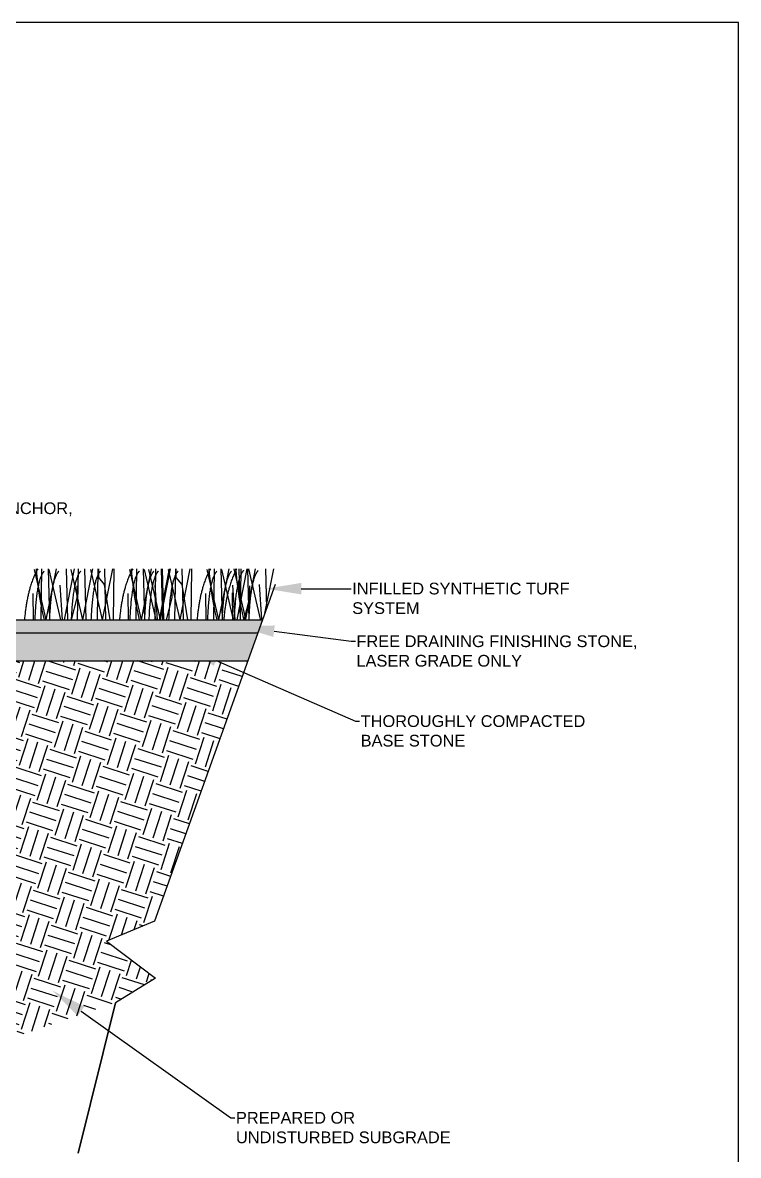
# Model space of a CAD drawing. Header units: inches. Extents: x 0 to 21.9, y 0 to 8.2.
# Drawn here: x 18.44 to 21.9, y 2.71 to 8.18 of the extents above; entities that cross this region are included whole.
import ezdxf
from ezdxf import colors
from ezdxf.entities.mleader import LeaderData, LeaderLine
from ezdxf.math import Vec2, Vec3

# ---------------------------------------------------------------- set-up
doc = ezdxf.new("R2010")
doc.units = ezdxf.units.IN
doc.header["$LTSCALE"] = 0.25
doc.header["$MEASUREMENT"] = 0
doc.layers.add('detail', color=7, linetype='Continuous')
doc.styles.add('Annotative', font='arial.ttf')

msp = doc.modelspace()

# ---------------------------------------------------------------- hatches: boundary and pattern name
at = {"layer": 'detail'}
h = msp.add_hatch(dxfattribs=at)
h.set_pattern_fill('AR-SAND', color=256, angle=90)
h.set_pattern_definition([(127.5, (-10424.12224, 921.6774), (-0.10914578974, -0.0035682868), [0, -0.0861010763, 0, -0.0962972564, 0, -0.09204884805]), (97.5, (-10424.12224, 921.6774), (-0.1598617196, 0.100249789), [0, -0.04644926486, 0, -0.0776042596, 0, -0.0297388586]), (57.5, (-10424.12224, 921.60773), (-0.0003205596, 0.1764019514), [0, -0.0283227225, 0, -0.1019618009, 0, -0.13311679564]), (47.5, (-10424.12224, 921.60773), (-0.049716323, 0.170283379), [0, -0.01416136124, 0, -0.06684162505, 0, -0.0764713507])])
h.paths.add_polyline_path([(15.6113743, 5.2990113), (12.8074247, 5.2990113), (12.7848166, 5.2359402), (15.6113743, 5.2359402)])
h.paths.add_polyline_path([(16.9622634, 5.2990113), (16.8009286, 5.2990113), (16.8009286, 5.2359402), (16.9429837, 5.2359402)])
h.paths.add_polyline_path([(19.6048781, 5.2990113), (16.9622634, 5.2990113), (16.9429837, 5.2359402), (19.58227, 5.2359402)])
h = msp.add_hatch(dxfattribs=at)
h.set_pattern_fill('GRAVEL', color=252, scale=4.5, angle=26)
h.set_pattern_definition([(254.0127875, (-10424.069028, 921.986962), (-0.82716818136, -2.955902073255), [0.034293832, -3.3950955096]), (210.96974073, (-10424.078474, 921.953995), (2.637537009435, 1.570019996937), [0.0588492926, -5.826078126]), (158.51044708, (-10424.128933, 921.923712), (3.520237059266, -1.402745349474), [0.041495394, -4.108049268]), (293.273689, (-10424.190349, 921.822855), (-2.0057489308, 4.693875759704), [0.053590613, -5.3054696535]), (318.83365418, (-10424.169174, 921.773626), (-2.48644659308, 2.190565893468), [0.0525498377, -5.2024410993]), (23.273689, (-10424.129615, 921.739035), (-4.693875759704, -2.0057489308), [0.053590613, -5.3054696535]), (63.69424047, (-10424.080385, 921.76021), (-1.860958647545, -3.743722617249), [0.070870844, -7.01620782]), (98.25532837, (-10424.048978, 921.823741), (-0.85459459457, 5.822545731726), [0.066909373, -6.6240303476]), (147.42956562, (-10424.058585, 921.889957), (-3.285509319178, 2.084444205529), [0.053772105, -5.323444262]), (201.2363583, (-10424.1039, 921.918905), (2.631915918383, 1.000063919874), [0.061389161, -3.008067512]), (248.3974378, (-10424.161121, 921.8966686), (-1.5201092195176, -3.861086487293), [0.0793894974, -7.8595661096]), (164.81407483, (-10423.962416, 921.93119), (-2.2742032172, 0.59244044127), [0.0270966035, -2.682575424]), (197.46923439, (-10423.988567, 921.938288), (3.201871995446, 0.994442828822), [0.051551122, -5.1035734027]), (251, (-10424.03774, 921.92281), (0.111742779, -0.229106649), [0.0360488496, -0.3244405546]), (229.1985905, (-10424.067187, 921.942483), (0.92204768719, 1.01692719303), [0.019413017, -1.921881836]), (317.8014095, (-10424.07987, 921.92779), (-0.56433498601, 0.57557716812), [0.0274539796, -1.3452487753]), (56.96375653, (-10424.059534, 921.909347), (0.46383438912, 0.79344163505), [0.0445901897, -1.441745701]), (187.5650512, (-10424.035224, 921.94673), (0.56995607706, -0.00562109105), [0.0322431254, -0.7738356877]), (42.38954033, (-10424.212754, 921.862977), (1.95583815338, 1.804747737025), [0.045169078, -4.471750211]), (96.34617594, (-10424.179393, 921.893429), (0.312743972767, -2.96714425536), [0.037894358, -3.751533497]), (319.1985905, (-10424.057573, 921.99255), (-1.01692719303, 0.92204768719), [0.038825779, -1.902469074]), (9.61045967, (-10424.028183, 921.967179), (-2.626294827331, -0.430107842811), [0.045169078, -4.471750211]), (5.44395478, (-10424.143473, 921.72093), (-1.36901880316, -0.10050059689), [0.0435580814, -2.134346941]), (320.77514057, (-10424.100112, 921.725063), (-2.374703814088, 1.961459244433), [0.036496717, -3.613180335]), (92.8014095, (-10423.94354, 921.76456), (-0.10050059689, 1.36901880316), [0.038825779, -1.902469074]), (43.35402464, (-10423.945437, 921.80334), (-2.531415321496, -2.369082723036), [0.0427298966, -4.230248197]), (95.44395478, (-10424.0558, 921.709806), (0.10050059689, -1.36901880316), [0.0217790407, -2.1561259816]), (127.3099325, (-10423.957286, 921.757856), (-0.676077765, 0.80468381715), [0.0129975806, -1.286765451]), (191.9637565, (-10423.965164, 921.768193), (0.7990627261, 0.10612168794), [0.0525498377, -0.99844835]), (212.00900596, (-10424.016572, 921.7573), (2.179323711364, 1.346534438953), [0.048699505, -4.821244173]), (329.6900675, (-10424.04948, 921.88873), (-0.452592207, 0.3464705191), [0.036762837, -0.882308416]), (19.15722659, (-10424.017739, 921.870174), (4.118298591589, 1.441413944789), [0.064183424, -6.354147944]), (86.9453959, (-10423.95711, 921.891236), (-0.1342271432, -2.050717659216), [0.026243948, -2.598158529]), (116, (-10423.9557, 921.91744), (-0.340849428, 0.11736387), [0.01529427, -0.239610232]), (146.25643716, (-10424.024507, 921.761939), (1.698626049085, -1.156775427282), [0.035412353, -3.5058341677]), (74.0127875, (-10424.053953, 921.78161), (0.82716818136, 2.955902073255), [0.068587664, -3.3608016775]), (26, (-10424.03506, 921.84754), (0.11736387, 0.340849428), [0.0662751706, -0.188629332]), (351.30484647, (-10423.975495, 921.876598), (3.073265943299, -0.486318753331), [0.0403039705, -3.990090095]), (280.0546041, (-10423.935654, 921.870504), (0.21786446693, -1.02816937513), [0.0371146053, -1.8186181826]), (233.64597536, (-10423.929174, 921.83396), (-3.235598541759, -4.4141792912), [0.060428936, -5.9824746355]), (201.42607874, (-10423.964995, 921.785292), (-3.090129216455, -1.223549477858), [0.063929794, -6.3290425994])])
h.paths.add_polyline_path([(15.6113743, 5.1728691), (15.6113743, 5.2359402), (12.7848166, 5.2359402), (12.7361117, 5.1000655), (15.488196, 5.1000655)])
h.paths.add_polyline_path([(19.58227, 5.2359402), (16.8009286, 5.2359402), (16.8009286, 5.1728691), (16.9241068, 5.1000655), (19.5335651, 5.1000655)])
h = msp.add_hatch(dxfattribs=at)
h.set_pattern_fill('EARTH', color=22, scale=9.5, angle=72)
h.set_pattern_definition([(72, (-10424.12224, 921.6774), (-0.0863754592, 0.1695213836), [0.1345329318, -0.1345329318]), (72, (-10424.17022, 921.69299), (-0.0863754592, 0.1695213836), [0.1345329318, -0.1345329318]), (72, (-10424.2182, 921.70858), (-0.0863754592, 0.1695213836), [0.1345329318, -0.1345329318]), (162, (-10424.229, 921.72977), (-0.1695213836, -0.0863754592), [0.1345329318, -0.1345329318]), (162, (-10424.21341, 921.77775), (-0.1695213836, -0.0863754592), [0.1345329318, -0.1345329318]), (162, (-10424.19782, 921.82573), (-0.1695213836, -0.0863754592), [0.1345329318, -0.1345329318])])
h.paths.add_polyline_path([(19.5132389, 5.0433606), (19.3829805, 5.1000655), (16.9241068, 5.1000655), (16.9708649, 5.0724295), (16.9708649, 4.7325569), (17.169124, 4.7325569), (17.169124, 4.5626205), (16.4893787, 4.5626205), (16.4893787, 4.7325569), (16.6876377, 4.7325569), (16.6876377, 5.1857204), (15.7246652, 5.1857204), (15.7246652, 4.7325569), (15.9229242, 4.7325569), (15.9229242, 4.5626205), (15.2431789, 4.5626205), (15.2431789, 4.7325569), (15.4414379, 4.7325569), (15.4414379, 5.0724295), (15.488196, 5.1000655), (12.7361117, 5.1000655), (12.2851892, 3.8421032), (12.9907488, 3.3135187), (14.5042807, 3.3993321), (15.3254491, 3.3993321), (16.3505701, 3.2706107), (17.3488577, 3.3993321), (18.2934732, 3.2437935), (18.8929086, 3.4480516), (19.0868449, 3.5662125), (18.8503677, 3.7458139), (19.0826426, 3.8421032)])

# ---------------------------------------------------------------- linework, layer by layer
for p, q in [((18.501174, 5.5413864), (18.5575838, 5.2990113)), ((18.5360033, 5.5456312), (18.5324559, 5.2990113)), ((18.6062964, 5.5456312), (18.5575838, 5.2990113)), ((18.6062964, 5.5456312), (18.5575838, 5.2990113)), ((18.5677277, 5.5456312), (18.5739011, 5.2990113)), ((18.5677277, 5.5456312), (18.5739011, 5.2990113)), ((18.571936, 5.5413864), (18.6283458, 5.2990113)), ((18.571936, 5.5413864), (18.6283458, 5.2990113)), ((18.4939971, 5.4265427), (18.495667, 5.2990113)), ((18.4939971, 5.4265427), (18.495667, 5.2990113))]:
    msp.add_line(p, q)
at = {"color": 34}
for p, q in [((18.694085, 5.5456312), (18.6453724, 5.2990113)), ((18.6555163, 5.5456312), (18.6616897, 5.2990113)), ((18.6775537, 5.5413864), (18.7339635, 5.2990113)), ((18.712383, 5.5456312), (18.7088356, 5.2990113)), ((18.7826761, 5.5456312), (18.7339635, 5.2990113)), ((18.7826761, 5.5456312), (18.7339635, 5.2990113)), ((18.7441074, 5.5456312), (18.7502808, 5.2990113)), ((18.7441074, 5.5456312), (18.7502808, 5.2990113)), ((18.7731385, 5.5413864), (18.8295483, 5.2990113)), ((18.8079678, 5.5456312), (18.8044204, 5.2990113)), ((18.8107535, 5.5456312), (18.8107535, 5.5031072)), ((18.8107535, 5.5456312), (18.8107535, 5.5031072)), ((18.8782609, 5.5456312), (18.8295483, 5.2990113)), ((18.8782609, 5.5456312), (18.8295483, 5.2990113)), ((18.8396922, 5.5456312), (18.8458656, 5.2990113)), ((18.8396922, 5.5456312), (18.8458656, 5.2990113)), ((18.8856309, 5.5456312), (18.8820835, 5.2990113)), ((18.8856309, 5.5456312), (18.8820835, 5.2990113)), ((18.9605997, 5.5413864), (19.0170096, 5.2990113)), ((18.995429, 5.5456312), (18.9918816, 5.2990113)), ((19.0657222, 5.5456312), (19.0170096, 5.2990113)), ((19.0657222, 5.5456312), (19.0170096, 5.2990113)), ((19.0271534, 5.5456312), (19.0333268, 5.2990113)), ((19.0271534, 5.5456312), (19.0333268, 5.2990113)), ((19.0313617, 5.5413864), (19.0877716, 5.2990113)), ((19.0313617, 5.5413864), (19.0877716, 5.2990113)), ((19.0526205, 5.5413864), (19.1090304, 5.2990113)), ((19.0874499, 5.5456312), (19.0839025, 5.2990113)), ((19.1535107, 5.5456312), (19.1047981, 5.2990113)), ((19.157743, 5.5456312), (19.1090304, 5.2990113)), ((19.157743, 5.5456312), (19.1090304, 5.2990113)), ((19.114942, 5.5456312), (19.1211154, 5.2990113)), ((19.1191743, 5.5456312), (19.1253477, 5.2990113)), ((19.1191743, 5.5456312), (19.1253477, 5.2990113)), ((19.1482053, 5.5413864), (19.2046151, 5.2990113)), ((18.8107535, 5.5031072), (18.8384961, 5.4687839)), ((18.8107535, 5.5031072), (18.8384961, 5.4687839)), ((18.6247767, 5.4661446), (18.6362064, 5.2990113)), ((18.7066789, 5.4635052), (18.7066789, 5.4041024)), ((18.8384961, 5.4687839), (18.8659523, 5.2990113)), ((18.8384961, 5.4687839), (18.8659523, 5.2990113)), ((18.9534228, 5.4265427), (18.9550927, 5.2990113)), ((18.9534228, 5.4265427), (18.9550927, 5.2990113)), ((19.0842025, 5.4661446), (19.0956321, 5.2990113)), ((19.1661046, 5.4635052), (19.1661046, 5.4041024)), ((18.7066789, 5.4041024), (18.6795747, 5.2990113)), ((19.1661046, 5.4041024), (19.1390004, 5.2990113))]:
    msp.add_line(p, q, dxfattribs=at)
at = {"color": 92}
for p, q in [((19.1830346, 5.5456312), (19.1794872, 5.2990113)), ((19.1858203, 5.5456312), (19.1858203, 5.5031072)), ((19.1858203, 5.5456312), (19.1858203, 5.5031072)), ((19.2533277, 5.5456312), (19.2046151, 5.2990113)), ((19.2533277, 5.5456312), (19.2046151, 5.2990113)), ((19.214759, 5.5456312), (19.2209324, 5.2990113)), ((19.214759, 5.5456312), (19.2209324, 5.2990113)), ((19.2606977, 5.5456312), (19.2571503, 5.2990113)), ((19.2606977, 5.5456312), (19.2571503, 5.2990113)), ((19.3356665, 5.5413864), (19.3920764, 5.2990113)), ((19.3704959, 5.5456312), (19.3669485, 5.2990113)), ((19.440789, 5.5456312), (19.3920764, 5.2990113)), ((19.440789, 5.5456312), (19.3920764, 5.2990113)), ((19.4022203, 5.5456312), (19.4083937, 5.2990113)), ((19.4022203, 5.5456312), (19.4083937, 5.2990113)), ((19.4064285, 5.5413864), (19.4628384, 5.2990113)), ((19.4064285, 5.5413864), (19.4628384, 5.2990113)), ((19.4648194, 5.5446193), (19.5212292, 5.3022443)), ((19.5285775, 5.5456312), (19.4798649, 5.2990113)), ((19.4900088, 5.5456312), (19.4961822, 5.2990113)), ((19.4996022, 5.5456312), (19.4961013, 5.3022443)), ((19.5693032, 5.5456312), (19.5212292, 5.3022443)), ((19.5693032, 5.5456312), (19.5212292, 5.3022443)), ((19.531454, 5.5456312), (19.5375465, 5.3022443)), ((19.531454, 5.5456312), (19.5375465, 5.3022443)), ((19.5355814, 5.5446193), (19.5919912, 5.3022443)), ((19.5355814, 5.5446193), (19.5919912, 5.3022443)), ((19.6570918, 5.5456312), (19.6126762, 5.3207659)), ((19.6192426, 5.5456312), (19.6240754, 5.3525668)), ((19.1858203, 5.5031072), (19.213563, 5.4687839)), ((19.1858203, 5.5031072), (19.213563, 5.4687839)), ((19.213563, 5.4687839), (19.2410191, 5.2990113)), ((19.213563, 5.4687839), (19.2410191, 5.2990113)), ((19.3284897, 5.4265427), (19.3301596, 5.2990113)), ((19.3284897, 5.4265427), (19.3301596, 5.2990113)), ((19.4576425, 5.4297756), (19.4593124, 5.3022443)), ((19.4576425, 5.4297756), (19.4593124, 5.3022443)), ((19.4592693, 5.4661446), (19.4706989, 5.2990113)), ((19.5411714, 5.4635052), (19.5411714, 5.4041024)), ((19.5884221, 5.4693775), (19.5998517, 5.3022443)), ((19.5411714, 5.4041024), (19.5140673, 5.2990113))]:
    msp.add_line(p, q, dxfattribs=at)
at = {"lineweight": 30}
msp.add_lwpolyline([(21.9037893, 8.1849139), (11.2073393, 8.1849139), (11.2073393, -0.0423871), (21.9037893, -0.0423871)], close=True, dxfattribs=at)
at = {"color": 7, "lineweight": 30}
msp.add_lwpolyline([(19.6657926, 5.4689477), (19.0826426, 3.8421032), (18.8503677, 3.7458139), (19.0868449, 3.5662125), (18.8929086, 3.4480516), (18.713198, 2.7201831), (18.8929086, 3.4480516)], dxfattribs=at)
for points, degree in [([(18.5177067, 5.5456312), (18.4667004, 5.4538571), (18.453339, 5.2990113)], 2), ([(18.5177067, 5.5456312), (18.4667004, 5.4538571), (18.453339, 5.2990113)], 2), ([(18.5487328, 5.5334684), (18.5114193, 5.4950525), (18.5031391, 5.2990113)], 2), ([(18.5094504, 5.5456312), (18.5164526, 5.4848196), (18.5221645, 5.4032108), (18.5487698, 5.2990113)], 3), ([(18.5094504, 5.5456312), (18.5164526, 5.4848196), (18.5221645, 5.4032108), (18.5487698, 5.2990113)], 3), ([(18.6194948, 5.5334684), (18.5821813, 5.4950525), (18.5739011, 5.2990113)], 2), ([(18.6194948, 5.5334684), (18.5821813, 5.4950525), (18.5739011, 5.2990113)], 2)]:
    msp.add_open_spline(points, degree=degree)
at = {"color": 34}
for points, degree in [([(18.7251125, 5.5334684), (18.687799, 5.4950525), (18.6795188, 5.2990113)], 2), ([(18.8206973, 5.5334684), (18.7833837, 5.4950525), (18.7751036, 5.2990113)], 2), ([(18.9771324, 5.5456312), (18.9261261, 5.4538571), (18.9127648, 5.2990113)], 2), ([(18.9771324, 5.5456312), (18.9261261, 5.4538571), (18.9127648, 5.2990113)], 2), ([(19.0081585, 5.5334684), (18.970845, 5.4950525), (18.9625648, 5.2990113)], 2), ([(18.9688761, 5.5456312), (18.9758783, 5.4848196), (18.9815902, 5.4032108), (19.0081955, 5.2990113)], 3), ([(18.9688761, 5.5456312), (18.9758783, 5.4848196), (18.9815902, 5.4032108), (19.0081955, 5.2990113)], 3), ([(19.0789205, 5.5334684), (19.041607, 5.4950525), (19.0333268, 5.2990113)], 2), ([(19.0789205, 5.5334684), (19.041607, 5.4950525), (19.0333268, 5.2990113)], 2), ([(19.1001794, 5.5334684), (19.0628658, 5.4950525), (19.0545857, 5.2990113)], 2), ([(19.1957641, 5.5334684), (19.1584506, 5.4950525), (19.1501704, 5.2990113)], 2)]:
    msp.add_open_spline(points, degree=degree, dxfattribs=at)
at = {"color": 92}
for points, degree in [([(19.3521993, 5.5456312), (19.3011929, 5.4538571), (19.2878316, 5.2990113)], 2), ([(19.3521993, 5.5456312), (19.3011929, 5.4538571), (19.2878316, 5.2990113)], 2), ([(19.3832254, 5.5334684), (19.3459118, 5.4950525), (19.3376317, 5.2990113)], 2), ([(19.3439429, 5.5456312), (19.3509451, 5.4848196), (19.3566571, 5.4032108), (19.3832624, 5.2990113)], 3), ([(19.3439429, 5.5456312), (19.3509451, 5.4848196), (19.3566571, 5.4032108), (19.3832624, 5.2990113)], 3), ([(19.4539874, 5.5334684), (19.4166738, 5.4950525), (19.4083937, 5.2990113)], 2), ([(19.4539874, 5.5334684), (19.4166738, 5.4950525), (19.4083937, 5.2990113)], 2), ([(19.4795776, 5.5456312), (19.4301118, 5.4543789), (19.4169844, 5.3022443)], 2), ([(19.4795776, 5.5456312), (19.4301118, 5.4543789), (19.4169844, 5.3022443)], 2), ([(19.5123782, 5.5367014), (19.4750647, 5.4982854), (19.4667845, 5.3022443)], 2), ([(19.4734647, 5.5456312), (19.4803057, 5.4851705), (19.4862785, 5.4046083), (19.5124152, 5.3022443)], 3), ([(19.4734647, 5.5456312), (19.4803057, 5.4851705), (19.4862785, 5.4046083), (19.5124152, 5.3022443)], 3), ([(19.5831402, 5.5367014), (19.5458267, 5.4982854), (19.5375465, 5.3022443)], 2), ([(19.5831402, 5.5367014), (19.5458267, 5.4982854), (19.5375465, 5.3022443)], 2)]:
    msp.add_open_spline(points, degree=degree, dxfattribs=at)
at = {"layer": 'detail', "color": 7}
for p, q in [((12.8074247, 5.2990113), (19.6048781, 5.2990113)), ((16.8009286, 5.2359402), (19.58227, 5.2359402)), ((16.9241068, 5.1000655), (19.5335651, 5.1000655))]:
    msp.add_line(p, q, dxfattribs=at)
at = {"layer": 'detail', "linetype": 'Continuous'}
msp.add_lwpolyline([(11.2073393, -0.0423871), (21.9037893, -0.0423871), (21.9037893, 8.1849139), (11.2073393, 8.1849139)], close=True, dxfattribs=at)

# ---------------------------------------------------------------- leaders
at = {"layer": 'detail'}
ml = msp.add_multileader_mtext('Standard', dxfattribs=at)
ml.set_content('CONCRETE SYNTHETIC TURF ANCHOR,\\PPROVIDE SMOOTH TOP', color=256, style='Annotative')
ml.set_leader_properties()
ml.build(insert=Vec2(0, 0))
ml.multileader.update_dxf_attribs({"dogleg_length": 0.36, "arrow_head_size": 0.1699363})
ctx = ml.context
ctx.base_point, ctx.char_height, ctx.arrow_head_size, ctx.landing_gap_size, ctx.plane_origin = Vec3(17.1472755, 5.8375444), 0.056645445, 0.1699363, 0.0050981, Vec3(16.8837673, 5.0422212)
notes = []
notes.append((ctx, [(0, (1, 1, 0), (17.1268831, 5.8375444), (1, 0), 0.0203924, [(0, [(16.8837673, 5.0422212)], 0, [])])]))
ctx.mtext.insert, ctx.mtext.flow_direction = Vec3(17.1523736, 5.8663501), 5
ml = msp.add_multileader_mtext('Standard', dxfattribs=at)
ml.set_content('INFILLED SYNTHETIC TURF\\PSYSTEM', color=256, style='Annotative')
ml.set_leader_properties()
ml.build(insert=Vec2(0, 0))
ml.multileader.update_dxf_attribs({"dogleg_length": 0.36, "arrow_head_size": 0.1699363})
ctx = ml.context
ctx.base_point, ctx.char_height, ctx.arrow_head_size, ctx.landing_gap_size, ctx.plane_origin = Vec3(20.0324793, 5.449099), 0.056645445, 0.1699363, 0.0050981, Vec3(19.621659, 5.449099)
notes.append((ctx, [(0, (1, 1, 0), (20.012087, 5.449099), (1, 0), 0.0203924, [(0, [(19.621659, 5.449099)], 0, [])])]))
ctx.mtext.insert, ctx.mtext.flow_direction = Vec3(20.0375774, 5.4779047), 5
ml = msp.add_multileader_mtext('Standard', dxfattribs=at)
ml.set_content('FREE DRAINING FINISHING STONE,\\PLASER GRADE ONLY', color=256, style='Annotative')
ml.set_leader_properties()
ml.build(insert=Vec2(0, 0))
ml.multileader.update_dxf_attribs({"dogleg_length": 0.36, "arrow_head_size": 0.1699363})
ctx = ml.context
ctx.base_point, ctx.char_height, ctx.arrow_head_size, ctx.landing_gap_size, ctx.plane_origin = Vec3(20.0528717, 5.1946335), 0.056645445, 0.1699363, 0.0050981, Vec3(19.491268, 5.2658672)
notes.append((ctx, [(0, (1, 1, 0), (20.0324793, 5.1946335), (1, 0), 0.0203924, [(0, [(19.491268, 5.2658672)], 0, [])])]))
ctx.mtext.insert, ctx.mtext.flow_direction = Vec3(20.0579698, 5.2234392), 5
ml = msp.add_multileader_mtext('Standard', dxfattribs=at)
ml.set_content('THOROUGHLY COMPACTED \\PBASE STONE', color=256, style='Annotative')
ml.set_leader_properties()
ml.build(insert=Vec2(0, 0))
ml.multileader.update_dxf_attribs({"dogleg_length": 0.36, "arrow_head_size": 0.1699363})
ctx = ml.context
ctx.base_point, ctx.char_height, ctx.arrow_head_size, ctx.landing_gap_size, ctx.plane_origin = Vec3(20.0732641, 4.8084439), 0.056645445, 0.1699363, 0.0050981, Vec3(19.2242897, 5.1691479)
notes.append((ctx, [(0, (1, 1, 0), (20.0528717, 4.8084439), (1, 0), 0.0203924, [(0, [(19.2242897, 5.1691479)], 0, [])])]))
ctx.mtext.insert, ctx.mtext.flow_direction = Vec3(20.0783621, 4.8372497), 5
ml = msp.add_multileader_mtext('Standard', dxfattribs=at)
ml.set_content('PREPARED OR\\PUNDISTURBED SUBGRADE', color=256, style='Annotative')
ml.set_leader_properties()
ml.build(insert=Vec2(0, 0))
ml.multileader.update_dxf_attribs({"dogleg_length": 0.36, "arrow_head_size": 0.1699363})
ctx = ml.context
ctx.base_point, ctx.char_height, ctx.arrow_head_size, ctx.landing_gap_size, ctx.plane_origin = Vec3(19.4705534, 2.8911503), 0.056645445, 0.1699363, 0.0050981, Vec3(18.5892743, 3.5060664)
notes.append((ctx, [(0, (1, 1, 0), (19.4501611, 2.8911503), (1, 0), 0.0203924, [(0, [(18.5892743, 3.5060664)], 0, [])])]))
ctx.mtext.insert, ctx.mtext.flow_direction = Vec3(19.4756515, 2.919956), 5
for ctx, leaders in notes:
    for number, flags, end, landing, length, lines in leaders:
        leader = LeaderData()
        leader.index, (leader.has_last_leader_line, leader.has_dogleg_vector, leader.attachment_direction) = number, flags
        leader.last_leader_point, leader.dogleg_vector, leader.dogleg_length = Vec3(end), Vec3(landing), length
        for number, points, colour, breaks in lines:
            line = LeaderLine()
            line.index, line.vertices, line.color, line.breaks = number, Vec3.list(points), colors.encode_raw_color(colour), breaks
            leader.lines.append(line)
        ctx.leaders.append(leader)

doc.saveas('drawing.dxf')
